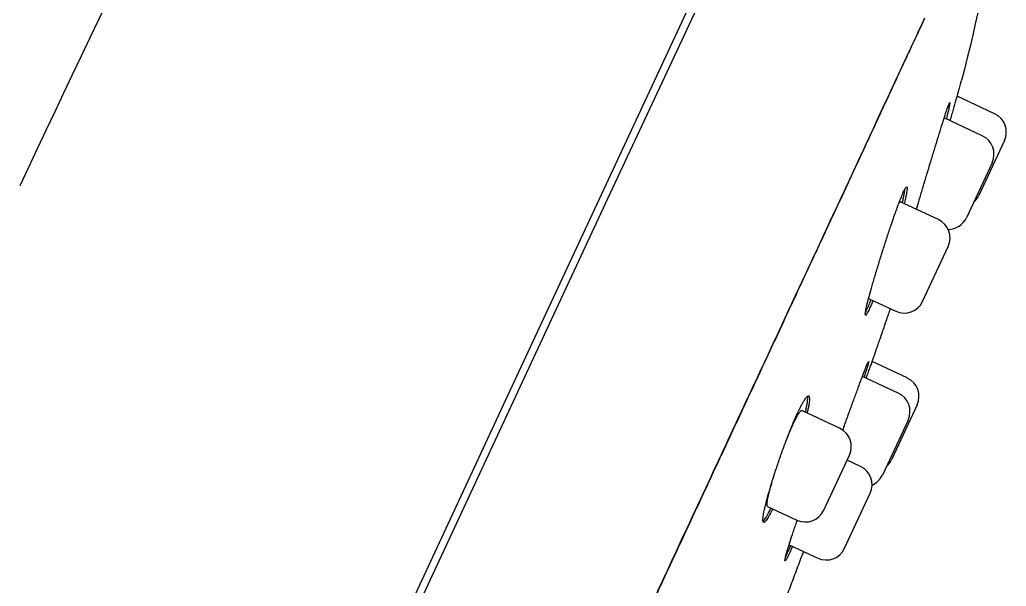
# Model space of a CAD drawing. Header units: millimetres. Extents: x 169 to 4368, y -1049 to 1924.
# Drawn here: x 494.005 to 496.736, y 1184.64 to 1186.207 of the extents above; entities that cross this region are included whole.
import ezdxf

# ---------------------------------------------------------------- set-up
doc = ezdxf.new("R2010")
doc.units = ezdxf.units.MM

msp = doc.modelspace()

# ---------------------------------------------------------------- linework, layer by layer
for p, q in [((496.1285, 1186.8247), (495.3545, 1185.1647)), ((495.6331, 1185.7123), (496.1439, 1186.8077)), ((496.7037, 1185.9472), (496.6001, 1185.9956)), ((496.6697, 1185.8861), (496.5641, 1185.9354)), ((496.7308, 1185.8728), (496.6598, 1185.7206)), ((496.6968, 1185.8117), (496.6258, 1185.6595)), ((491.7314, 1177.345), (495.6331, 1185.7123)), ((496.5483, 1185.6542), (496.4419, 1185.7038)), ((496.5044, 1185.4275), (496.5754, 1185.5798)), ((496.356, 1185.4349), (496.43, 1185.4004)), ((496.462, 1185.2159), (496.3647, 1185.2612)), ((496.4369, 1185.174), (496.3378, 1185.2202)), ((495.3545, 1185.1647), (494.0239, 1182.3112)), ((496.2746, 1185.0766), (496.1696, 1185.1256)), ((496.4891, 1185.1415), (496.4181, 1184.9892)), ((496.464, 1185.0996), (496.393, 1184.9473)), ((496.2307, 1184.85), (496.3017, 1185.0022)), ((496.3325, 1184.9713), (496.2953, 1184.9886)), ((496.2886, 1184.7446), (496.3596, 1184.8968)), ((496.0752, 1184.8607), (496.1562, 1184.8229)), ((496.1347, 1184.7545), (496.2141, 1184.7175))]:
    msp.add_line(p, q)
for centre, radius, start, end in [((640.1207, 1116.7464), 161.5891, 154.078184, 154.721724), ((496.68, 1185.8965), 0.056, 335, 65), ((496.646, 1185.8354), 0.056, 335, 65), ((496.609, 1185.7442), 0.056, 310.6042, 335), ((496.5246, 1185.6034), 0.056, 335, 65), ((496.575, 1185.6831), 0.056, 270.3463, 335), ((496.4536, 1185.4512), 0.056, 245, 335), ((496.4383, 1185.1651), 0.056, 335, 65), ((496.4133, 1185.1233), 0.056, 335, 65), ((496.2509, 1185.0259), 0.056, 335, 65), ((496.3673, 1185.0129), 0.056, 310.6042, 335), ((496.3088, 1184.9205), 0.056, 335, 65), ((496.3423, 1184.971), 0.056, 293.7131, 335), ((496.1799, 1184.8736), 0.056, 245, 335), ((496.2378, 1184.7683), 0.056, 245, 335)]:
    msp.add_arc(centre, radius, start, end)
for points in [[(496.7049, 1186.5422), (496.6902, 1186.3739), (496.6561, 1186.2064), (496.6121, 1186.0396)], [(496.5095, 1186.2112), (496.4847, 1186.1581), (496.4285, 1186.0371), (496.3217, 1185.8075), (496.1903, 1185.5254), (496.0892, 1185.3086), (496.0362, 1185.1947)], [(496.4397, 1185.702), (496.4407, 1185.7034), (496.4415, 1185.704), (496.4419, 1185.7038)], [(496.2835, 1185.0714), (496.2855, 1185.077), (496.2875, 1185.0826), (496.2895, 1185.0883)]]:
    msp.add_open_spline(points, degree=3)
for points, knots in [([(496.0359, 1185.1921), (496.04, 1185.2008), (496.0456, 1185.2129), (496.0628, 1185.2497), (496.096, 1185.321), (496.1457, 1185.4276), (496.2015, 1185.5475), (496.2528, 1185.6575), (496.2905, 1185.7385), (496.3139, 1185.7888), (496.3253, 1185.8132), (496.3326, 1185.8289), (496.3387, 1185.8419), (496.3451, 1185.8557), (496.3536, 1185.874), (496.3696, 1185.9083), (496.3971, 1185.9675), (496.4272, 1186.0321), (496.4494, 1186.0799), (496.4591, 1186.1006), (496.4628, 1186.1086), (496.4673, 1186.1184), (496.4787, 1186.1428), (496.4898, 1186.1666), (496.4991, 1186.1867), (496.5037, 1186.1966), (496.5066, 1186.2028), (496.5087, 1186.2073)], [0, 0, 0, 0, 0.017314, 0.028906, 0.080406, 0.177969, 0.27563, 0.373258, 0.462271, 0.498881, 0.518297, 0.534563, 0.545809, 0.557836, 0.576724, 0.60285, 0.666258, 0.771478, 0.832813, 0.850103, 0.854172, 0.865194, 0.88974, 0.955678, 0.968159, 0.980862, 1, 1, 1, 1]), ([(496.5808, 1185.9276), (496.5809, 1185.9277), (496.5809, 1185.9277), (496.5825, 1185.9333), (496.584, 1185.9386), (496.587, 1185.949), (496.5884, 1185.9541), (496.5926, 1185.9687), (496.5952, 1185.9778), (496.5987, 1185.9904), (496.5998, 1185.9944), (496.6019, 1186.0019), (496.6038, 1186.009), (496.6055, 1186.0151), (496.607, 1186.0207), (496.6077, 1186.0233), (496.6096, 1186.0302), (496.6105, 1186.0337), (496.6118, 1186.0384), (496.6121, 1186.0396), (496.6121, 1186.0396)], [0, 0, 0, 0, 0.001347, 0.001347, 0.084568, 0.084568, 0.167789, 0.167789, 0.334231, 0.334231, 0.417452, 0.417452, 0.500673, 0.583894, 0.583894, 0.667116, 0.667116, 0.833558, 0.833558, 1, 1, 1, 1]), ([(496.5226, 1185.8002), (496.5262, 1185.812), (496.5297, 1185.8236), (496.5349, 1185.8406), (496.5366, 1185.8463), (496.54, 1185.8574), (496.5417, 1185.863), (496.5467, 1185.8792), (496.5498, 1185.8894), (496.5543, 1185.904), (496.5557, 1185.9087), (496.5586, 1185.9178), (496.5599, 1185.9222), (496.5638, 1185.9345), (496.5661, 1185.9419), (496.5693, 1185.9517), (496.5703, 1185.9547), (496.5722, 1185.9602), (496.5739, 1185.9651), (496.5753, 1185.969), (496.5765, 1185.9723), (496.5771, 1185.9737), (496.5785, 1185.977), (496.5791, 1185.978), (496.5796, 1185.9778), (496.5797, 1185.9774), (496.5796, 1185.9761), (496.5796, 1185.9751), (496.579, 1185.9714), (496.5784, 1185.9679), (496.5769, 1185.9608), (496.5763, 1185.9582), (496.575, 1185.9525), (496.5743, 1185.9494), (496.5725, 1185.9419), (496.5714, 1185.9374), (496.5701, 1185.9326)], [0, 0, 0, 0, 0.086047, 0.086047, 0.12907, 0.12907, 0.172094, 0.172094, 0.258141, 0.258141, 0.301164, 0.301164, 0.344188, 0.344188, 0.430235, 0.430235, 0.473258, 0.473258, 0.516281, 0.559305, 0.559305, 0.602328, 0.602328, 0.688375, 0.688375, 0.731399, 0.731399, 0.774422, 0.774422, 0.860469, 0.860469, 0.903493, 0.903493, 0.946516, 0.946516, 1, 1, 1, 1]), ([(496.4873, 1185.6826), (496.489, 1185.6884), (496.4908, 1185.6945), (496.4942, 1185.7058), (496.4957, 1185.7109), (496.4988, 1185.7212), (496.5019, 1185.7318), (496.5052, 1185.7427), (496.5086, 1185.7539), (496.5103, 1185.7596), (496.5155, 1185.7768), (496.5191, 1185.7885), (496.5226, 1185.8002)], [0, 0, 0, 0, 0.1798791, 0.1798791, 0.3165659, 0.3165659, 0.4532528, 0.5899396, 0.5899396, 0.7266264, 0.7266264, 1, 1, 1, 1]), ([(496.3951, 1185.5711), (496.3988, 1185.5828), (496.4026, 1185.5943), (496.4081, 1185.6113), (496.41, 1185.6169), (496.4136, 1185.6279), (496.4155, 1185.6335), (496.4209, 1185.6495), (496.4244, 1185.6596), (496.4294, 1185.6739), (496.4311, 1185.6785), (496.4343, 1185.6875), (496.4359, 1185.6917), (496.4404, 1185.7038), (496.4432, 1185.711), (496.447, 1185.7204), (496.4482, 1185.7233), (496.4505, 1185.7286), (496.4526, 1185.7333), (496.4544, 1185.7369), (496.4561, 1185.74), (496.4569, 1185.7413), (496.4589, 1185.7443), (496.4599, 1185.7451), (496.4609, 1185.7446), (496.4612, 1185.7441), (496.4615, 1185.7426), (496.4615, 1185.7416), (496.4615, 1185.7376), (496.461, 1185.7339), (496.4599, 1185.7267), (496.4594, 1185.724), (496.4583, 1185.7182), (496.4576, 1185.7151), (496.456, 1185.7076), (496.455, 1185.7031), (496.4538, 1185.6982)], [0, 0, 0, 0, 0.086068, 0.086068, 0.129102, 0.129102, 0.172136, 0.172136, 0.258204, 0.258204, 0.301238, 0.301238, 0.344272, 0.344272, 0.43034, 0.43034, 0.473375, 0.473375, 0.516409, 0.559443, 0.559443, 0.602477, 0.602477, 0.688545, 0.688545, 0.731579, 0.731579, 0.774613, 0.774613, 0.860681, 0.860681, 0.903715, 0.903715, 0.946749, 0.946749, 1, 1, 1, 1]), ([(496.4483, 1185.7008), (496.4485, 1185.7017), (496.4487, 1185.7025), (496.4498, 1185.7072), (496.4506, 1185.7109), (496.4528, 1185.721), (496.4539, 1185.7268), (496.455, 1185.734), (496.4553, 1185.7362), (496.4555, 1185.7384), (496.4556, 1185.7388), (496.4556, 1185.7391)], [0, 0, 0, 0, 0.049875, 0.049875, 0.276835, 0.276835, 0.730754, 0.730754, 0.957714, 0.957714, 1, 1, 1, 1]), ([(496.3668, 1185.4299), (496.3665, 1185.429), (496.3661, 1185.4281), (496.3643, 1185.4236), (496.3629, 1185.4202), (496.3589, 1185.4109), (496.3565, 1185.4057), (496.3535, 1185.3994), (496.3525, 1185.3976), (496.3508, 1185.3945), (496.35, 1185.3932), (496.348, 1185.3902), (496.3471, 1185.3894), (496.3462, 1185.3898), (496.346, 1185.3903), (496.3458, 1185.3917), (496.3457, 1185.3937), (496.3461, 1185.3968), (496.3467, 1185.4005), (496.347, 1185.4026), (496.3484, 1185.4097), (496.3497, 1185.4154), (496.3522, 1185.4254), (496.3531, 1185.429), (496.3551, 1185.4366), (496.3561, 1185.4406), (496.3595, 1185.4531), (496.3621, 1185.4622), (496.3663, 1185.4769), (496.3678, 1185.482), (496.3708, 1185.4923), (496.374, 1185.5029), (496.3773, 1185.5138), (496.3807, 1185.5249), (496.3824, 1185.5306), (496.3877, 1185.5478), (496.3914, 1185.5594), (496.3951, 1185.5711)], [0, 0, 0, 0, 0.010388, 0.010388, 0.053414, 0.053414, 0.139467, 0.139467, 0.182494, 0.182494, 0.225521, 0.225521, 0.311574, 0.311574, 0.354601, 0.354601, 0.397627, 0.440654, 0.440654, 0.48368, 0.48368, 0.569734, 0.569734, 0.61276, 0.61276, 0.655787, 0.655787, 0.74184, 0.74184, 0.784867, 0.784867, 0.827893, 0.87092, 0.87092, 0.913947, 0.913947, 1, 1, 1, 1]), ([(496.3462, 1185.3973), (496.3472, 1185.399), (496.3483, 1185.4012), (496.3505, 1185.4058), (496.3516, 1185.4081), (496.354, 1185.4134), (496.3552, 1185.4162), (496.3582, 1185.4232), (496.36, 1185.4275), (496.3619, 1185.4322)], [0, 0, 0, 0, 0.269945, 0.269945, 0.493777, 0.493777, 0.717608, 0.717608, 1, 1, 1, 1]), ([(496.3561, 1185.4349), (496.356, 1185.4349), (496.356, 1185.4349), (496.3558, 1185.435), (496.3557, 1185.4354), (496.3555, 1185.4365), (496.3555, 1185.4372), (496.3556, 1185.4383), (496.3556, 1185.4384), (496.3556, 1185.4385)], [0, 0, 0, 0, 0.0168864, 0.0168864, 0.4873978, 0.4873978, 0.9579092, 0.9579092, 1, 1, 1, 1]), ([(496.3797, 1185.3039), (496.3818, 1185.3099), (496.3854, 1185.3205), (496.3915, 1185.3382), (496.3976, 1185.3558), (496.4036, 1185.3736), (496.4095, 1185.3907), (496.4133, 1185.402), (496.4151, 1185.4073)], [0, 0, 0, 0, 0.158731, 0.331026, 0.502802, 0.674057, 0.844789, 1, 1, 1, 1]), ([(496.3485, 1185.2152), (496.3498, 1185.2188), (496.351, 1185.2223), (496.3539, 1185.2305), (496.3556, 1185.2351), (496.3587, 1185.2441), (496.3602, 1185.2483), (496.3645, 1185.2605), (496.367, 1185.2677), (496.3704, 1185.2774), (496.3715, 1185.2804), (496.3734, 1185.2858), (496.3751, 1185.2907), (496.3764, 1185.2946), (496.3776, 1185.2979), (496.3781, 1185.2994), (496.3793, 1185.3028), (496.3797, 1185.3039), (496.3797, 1185.3039), (496.3797, 1185.3039), (496.3797, 1185.3039)], [0, 0, 0, 0, 0.06703, 0.06703, 0.160257, 0.160257, 0.253484, 0.253484, 0.439938, 0.439938, 0.533165, 0.533165, 0.626392, 0.719618, 0.719618, 0.812845, 0.812845, 0.999299, 0.999299, 1, 1, 1, 1]), ([(496.2895, 1185.0883), (496.2936, 1185.0998), (496.2977, 1185.1112), (496.3037, 1185.1279), (496.3057, 1185.1334), (496.3097, 1185.1444), (496.3117, 1185.1498), (496.3175, 1185.1656), (496.3212, 1185.1757), (496.3264, 1185.1898), (496.3281, 1185.1945), (496.3314, 1185.2033), (496.333, 1185.2075), (496.3375, 1185.2196), (496.3403, 1185.2268), (496.344, 1185.2363), (496.3451, 1185.2392), (496.3472, 1185.2445), (496.3492, 1185.2493), (496.3507, 1185.2531), (496.3521, 1185.2563), (496.3527, 1185.2577), (496.3543, 1185.2609), (496.3549, 1185.2619), (496.3552, 1185.2618), (496.3552, 1185.2614), (496.355, 1185.2602), (496.3549, 1185.2593), (496.354, 1185.2558), (496.353, 1185.2523), (496.351, 1185.2456), (496.3502, 1185.243), (496.3485, 1185.2375), (496.3476, 1185.2345), (496.3452, 1185.2273), (496.3438, 1185.2229), (496.3423, 1185.2182)], [0, 0, 0, 0, 0.086022, 0.086022, 0.129033, 0.129033, 0.172045, 0.172045, 0.258067, 0.258067, 0.301078, 0.301078, 0.344089, 0.344089, 0.430111, 0.430111, 0.473122, 0.473122, 0.516134, 0.559145, 0.559145, 0.602156, 0.602156, 0.688178, 0.688178, 0.731189, 0.731189, 0.7742, 0.7742, 0.860223, 0.860223, 0.903234, 0.903234, 0.946245, 0.946245, 1, 1, 1, 1]), ([(492.4455, 1177.489), (492.4455, 1177.489), (492.4455, 1177.489), (492.4457, 1177.4894), (492.4466, 1177.4914), (492.45, 1177.4987), (492.4588, 1177.5176), (492.4729, 1177.5478), (492.4916, 1177.5879), (492.5137, 1177.6353), (492.5379, 1177.6874), (492.5644, 1177.7441), (492.5943, 1177.8081), (492.6276, 1177.8797), (492.663, 1177.9556), (492.6937, 1178.0214), (492.716, 1178.0692), (492.7282, 1178.0954), (492.7367, 1178.1136), (492.7459, 1178.1333), (492.7601, 1178.1636), (492.782, 1178.2107), (492.8082, 1178.2668), (492.836, 1178.3266), (492.865, 1178.3887), (492.9001, 1178.4641), (492.9448, 1178.5599), (492.9983, 1178.6747), (493.0601, 1178.8073), (493.1263, 1178.9494), (493.1983, 1179.1039), (493.2741, 1179.2665), (493.3562, 1179.4427), (493.4417, 1179.6263), (493.5337, 1179.8237), (493.6332, 1180.0371), (493.7188, 1180.2209), (493.7889, 1180.3712), (493.8298, 1180.459), (493.8616, 1180.5273), (493.8814, 1180.5698), (493.9005, 1180.6107), (493.9218, 1180.6564), (493.9545, 1180.7266), (494.0053, 1180.8356), (494.0957, 1181.0296), (494.2185, 1181.2929), (494.3647, 1181.6066), (494.5166, 1181.9325), (494.6728, 1182.2676), (494.8269, 1182.5982), (494.9503, 1182.863), (495.0312, 1183.0366), (495.0747, 1183.13), (495.1013, 1183.187), (495.1262, 1183.2404), (495.1532, 1183.2984), (495.2008, 1183.4006), (495.2668, 1183.5421), (495.3606, 1183.7433), (495.4617, 1183.9604), (495.5687, 1184.1898), (495.6679, 1184.4026), (495.7582, 1184.5963), (495.8355, 1184.7621), (495.8897, 1184.8784), (495.9248, 1184.9538), (495.9484, 1185.0044), (495.9732, 1185.0576), (496.0041, 1185.124), (496.0234, 1185.1655), (496.0359, 1185.1921)], [0, 0, 0, 0, 0.003912, 0.008059, 0.017229, 0.04406, 0.073233, 0.102451, 0.13115, 0.157102, 0.179165, 0.199447, 0.219812, 0.239559, 0.257449, 0.273451, 0.280966, 0.285329, 0.288107, 0.290934, 0.295923, 0.304046, 0.314681, 0.322748, 0.331116, 0.341654, 0.354001, 0.36887, 0.384512, 0.400799, 0.41665, 0.434494, 0.451638, 0.470275, 0.489167, 0.509363, 0.531857, 0.54161, 0.55199, 0.556657, 0.560857, 0.563959, 0.568187, 0.573697, 0.58366, 0.598755, 0.627971, 0.657092, 0.686051, 0.718511, 0.750155, 0.777919, 0.792223, 0.798583, 0.804, 0.808176, 0.813518, 0.820242, 0.836801, 0.853293, 0.877005, 0.898457, 0.919114, 0.938823, 0.955679, 0.969161, 0.974587, 0.979357, 0.984977, 0.991938, 1, 1, 1, 1]), ([(495.5425, 1184.1355), (495.5891, 1184.2355), (495.6345, 1184.3329), (495.7226, 1184.5219), (495.7652, 1184.6134), (495.8477, 1184.7904), (495.8875, 1184.8758), (495.9641, 1185.0401), (496.0009, 1185.119), (496.0362, 1185.1947)], [0, 0, 0, 0, 0.25, 0.25, 0.5, 0.5, 0.75, 0.75, 1, 1, 1, 1]), ([(496.0359, 1185.1921), (496.036, 1185.1924), (496.0362, 1185.1932), (496.0362, 1185.194), (496.0362, 1185.1947)], [0, 0, 0, 0, 0.36937, 1, 1, 1, 1]), ([(496.1107, 1184.9986), (496.1148, 1185.0102), (496.1189, 1185.0215), (496.1251, 1185.0382), (496.1272, 1185.0437), (496.1313, 1185.0546), (496.1335, 1185.06), (496.1397, 1185.0757), (496.1437, 1185.0856), (496.1497, 1185.0995), (496.1516, 1185.104), (496.1555, 1185.1127), (496.1573, 1185.1168), (496.1628, 1185.1284), (496.1662, 1185.1353), (496.171, 1185.1442), (496.1725, 1185.147), (496.1754, 1185.1519), (496.1781, 1185.1563), (496.1805, 1185.1597), (496.1827, 1185.1625), (496.1837, 1185.1636), (496.1865, 1185.1662), (496.188, 1185.1667), (496.1896, 1185.1659), (496.19, 1185.1654), (496.1907, 1185.1637), (496.1909, 1185.1626), (496.1913, 1185.1584), (496.1911, 1185.1546), (496.1903, 1185.1473), (496.1899, 1185.1446), (496.1889, 1185.1387), (496.1877, 1185.1324), (496.1861, 1185.1253), (496.185, 1185.1205), (496.1847, 1185.1196), (496.1845, 1185.1186)], [0, 0, 0, 0, 0.0860477, 0.0860477, 0.1290716, 0.1290716, 0.1720955, 0.1720955, 0.2581432, 0.2581432, 0.3011671, 0.3011671, 0.3441909, 0.3441909, 0.4302387, 0.4302387, 0.4732625, 0.4732625, 0.5162864, 0.5593103, 0.5593103, 0.6023341, 0.6023341, 0.6883819, 0.6883819, 0.7314057, 0.7314057, 0.7744296, 0.7744296, 0.8604773, 0.8604773, 0.9035012, 0.9035012, 0.9465251, 0.9895489, 0.9895489, 1, 1, 1, 1]), ([(496.1798, 1185.1208), (496.1801, 1185.1217), (496.1803, 1185.1226), (496.1814, 1185.1273), (496.1822, 1185.1309), (496.1843, 1185.1411), (496.1853, 1185.1469), (496.1861, 1185.1542), (496.1863, 1185.1564), (496.1865, 1185.1603), (496.1865, 1185.162), (496.1863, 1185.1642), (496.1862, 1185.1649), (496.186, 1185.1656)], [0, 0, 0, 0, 0.03879, 0.03879, 0.210023, 0.210023, 0.55249, 0.55249, 0.723723, 0.723723, 0.894956, 0.894956, 1, 1, 1, 1]), ([(496.1243, 1185.0361), (496.1244, 1185.0364), (496.1245, 1185.0367), (496.1262, 1185.0411), (496.1293, 1185.0491), (496.1324, 1185.0568), (496.1355, 1185.0643), (496.1371, 1185.068), (496.1416, 1185.0786), (496.1445, 1185.0851), (496.1486, 1185.0939), (496.1499, 1185.0967), (496.1525, 1185.1019), (496.1537, 1185.1044), (496.1573, 1185.1111), (496.1595, 1185.1149), (496.1624, 1185.1193), (496.1633, 1185.1206), (496.1649, 1185.1227), (496.1657, 1185.1236), (496.1677, 1185.1255), (496.1688, 1185.126), (496.1696, 1185.1256)], [0, 0, 0, 0, 0.0053982, 0.0053982, 0.0821169, 0.1588357, 0.1588357, 0.2355544, 0.2355544, 0.3889919, 0.3889919, 0.4657107, 0.4657107, 0.5424294, 0.5424294, 0.6958669, 0.6958669, 0.7725857, 0.7725857, 0.8493044, 0.8493044, 1, 1, 1, 1]), ([(496.0893, 1184.8541), (496.0888, 1184.8531), (496.0883, 1184.8522), (496.0862, 1184.8478), (496.0845, 1184.8445), (496.0799, 1184.8356), (496.0771, 1184.8306), (496.0733, 1184.8247), (496.0721, 1184.823), (496.07, 1184.8201), (496.069, 1184.819), (496.0664, 1184.8164), (496.065, 1184.8157), (496.0631, 1184.8167), (496.0625, 1184.8184), (496.0623, 1184.8224), (496.0623, 1184.8241), (496.0625, 1184.8279), (496.0628, 1184.83), (496.0637, 1184.8373), (496.0648, 1184.8431), (496.0669, 1184.8532), (496.0678, 1184.8568), (496.0696, 1184.8645), (496.0706, 1184.8685), (496.0738, 1184.8811), (496.0763, 1184.8902), (496.0805, 1184.9049), (496.082, 1184.91), (496.085, 1184.9203), (496.0882, 1184.9308), (496.0917, 1184.9417), (496.0952, 1184.9527), (496.0971, 1184.9584), (496.1027, 1184.9755), (496.1066, 1184.987), (496.1107, 1184.9986)], [0, 0, 0, 0, 0.011597, 0.011597, 0.054571, 0.054571, 0.140519, 0.140519, 0.183493, 0.183493, 0.226467, 0.226467, 0.312415, 0.312415, 0.398363, 0.398363, 0.441337, 0.441337, 0.484311, 0.484311, 0.570259, 0.570259, 0.613233, 0.613233, 0.656208, 0.656208, 0.742156, 0.742156, 0.78513, 0.78513, 0.828104, 0.871078, 0.871078, 0.914052, 0.914052, 1, 1, 1, 1]), ([(496.0752, 1184.8607), (496.0751, 1184.8607), (496.0751, 1184.8607), (496.0748, 1184.8609), (496.0745, 1184.8613), (496.074, 1184.8626), (496.0739, 1184.8634), (496.0737, 1184.8665), (496.0739, 1184.8693), (496.0746, 1184.8749), (496.075, 1184.8769), (496.0758, 1184.8813), (496.0762, 1184.8837), (496.0779, 1184.8913), (496.0792, 1184.8971), (496.0825, 1184.9099), (496.0844, 1184.9168), (496.0876, 1184.9279), (496.0887, 1184.9317), (496.091, 1184.9393), (496.0922, 1184.9431), (496.0934, 1184.947)], [0, 0, 0, 0, 0.0035072, 0.0035072, 0.086891, 0.086891, 0.1702748, 0.1702748, 0.3370424, 0.3370424, 0.4204262, 0.4204262, 0.50381, 0.50381, 0.6705776, 0.6705776, 0.8373451, 0.8373451, 0.9207289, 0.9207289, 1, 1, 1, 1]), ([(496.0625, 1184.8192), (496.0629, 1184.8195), (496.0632, 1184.8198), (496.0654, 1184.8219), (496.0675, 1184.8247), (496.0712, 1184.8306), (496.0725, 1184.8329), (496.0753, 1184.8379), (496.0768, 1184.8406), (496.0804, 1184.8474), (496.0825, 1184.8516), (496.0847, 1184.8562)], [0, 0, 0, 0, 0.074004, 0.074004, 0.4241039, 0.4241039, 0.5991539, 0.5991539, 0.7742038, 0.7742038, 1, 1, 1, 1]), ([(496.144, 1184.7502), (496.1436, 1184.7493), (496.1432, 1184.7484), (496.1413, 1184.7439), (496.1399, 1184.7406), (496.1358, 1184.7314), (496.1334, 1184.7262), (496.1303, 1184.7199), (496.1294, 1184.7181), (496.1277, 1184.715), (496.1269, 1184.7137), (496.125, 1184.7107), (496.1242, 1184.7098), (496.1234, 1184.7101), (496.1233, 1184.7105), (496.1233, 1184.7119), (496.1234, 1184.7138), (496.124, 1184.7168), (496.1248, 1184.7203), (496.1253, 1184.7224), (496.1271, 1184.7292), (496.1286, 1184.7348), (496.1315, 1184.7445), (496.1326, 1184.748), (496.1349, 1184.7555), (496.1362, 1184.7594), (496.1401, 1184.7717), (496.1431, 1184.7806), (496.1479, 1184.795), (496.1496, 1184.8), (496.1531, 1184.8101), (496.1551, 1184.8159), (496.1571, 1184.8218), (496.1573, 1184.8224)], [0, 0, 0, 0, 0.012815, 0.012815, 0.064461, 0.064461, 0.167752, 0.167752, 0.219398, 0.219398, 0.271043, 0.271043, 0.374334, 0.374334, 0.42598, 0.42598, 0.477626, 0.529271, 0.529271, 0.580917, 0.580917, 0.684208, 0.684208, 0.735853, 0.735853, 0.787499, 0.787499, 0.89079, 0.89079, 0.942436, 0.942436, 0.994081, 1, 1, 1, 1]), ([(496.125, 1184.721), (496.1255, 1184.722), (496.126, 1184.723), (496.1275, 1184.7262), (496.1287, 1184.7286), (496.1311, 1184.7338), (496.1323, 1184.7366), (496.1354, 1184.7435), (496.1373, 1184.7478), (496.1392, 1184.7524)], [0, 0, 0, 0, 0.139568, 0.139568, 0.402873, 0.402873, 0.666177, 0.666177, 1, 1, 1, 1]), ([(496.1099, 1184.5636), (496.1119, 1184.5689), (496.1162, 1184.5803), (496.1239, 1184.6004), (496.1322, 1184.6224), (496.1406, 1184.6446), (496.1489, 1184.6666), (496.1572, 1184.6886), (496.1654, 1184.7104), (496.1713, 1184.7262), (496.1745, 1184.7346), (496.1749, 1184.7358)], [0, 0, 0, 0, 0.0846519, 0.2136323, 0.3423034, 0.4706626, 0.5987073, 0.7264347, 0.8538423, 0.9786608, 1, 1, 1, 1])]:
    msp.add_open_spline(points, degree=3, knots=knots)

doc.saveas('drawing.dxf')
